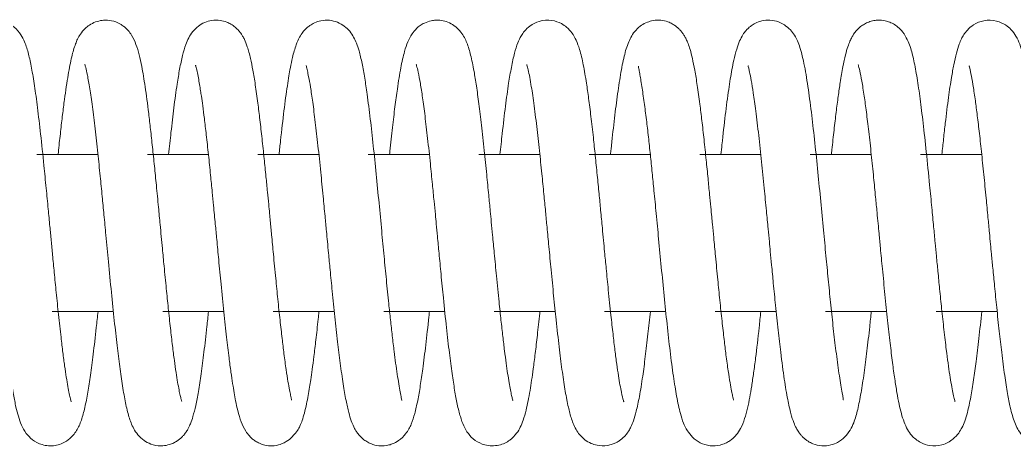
# Model space of a CAD drawing. Header units: inches. Extents: x 0.8 to 28.5, y 2.9 to 20.2.
# Drawn here: x 9.785 to 10.415, y 17.741 to 18.011 of the extents above; entities that cross this region are included whole.
import ezdxf

# ---------------------------------------------------------------- set-up
doc = ezdxf.new("R2010")
doc.units = ezdxf.units.IN
doc.header["$MEASUREMENT"] = 0

msp = doc.modelspace()

# ---------------------------------------------------------------- linework, layer by layer
at = {"color": 7, "linetype": 'Continuous', "lineweight": 15}
for points, knots in [([(9.81787, 17.76886), (9.81788, 17.76889), (9.81788, 17.76898), (9.81735, 17.7707), (9.8166, 17.77386), (9.8157, 17.77844), (9.81471, 17.78434), (9.81363, 17.79154), (9.81251, 17.80001), (9.81122, 17.81077), (9.80979, 17.82354), (9.80836, 17.83749), (9.80711, 17.85023), (9.80604, 17.86128), (9.80511, 17.871), (9.8042, 17.88073), (9.80314, 17.89185), (9.80188, 17.90486), (9.8003, 17.921), (9.79845, 17.93848), (9.79648, 17.95545), (9.79458, 17.96939), (9.79273, 17.98069), (9.79079, 17.98965), (9.78897, 17.99584), (9.78597, 18.0019), (9.78208, 18.00663), (9.77577, 18.0105), (9.76734, 18.01127), (9.76092, 18.00904), (9.75657, 18.00578), (9.75373, 18.00235), (9.75149, 17.99841), (9.74973, 17.9938), (9.74804, 17.98764), (9.7461, 17.97804), (9.74398, 17.96452), (9.74198, 17.9483), (9.74048, 17.93505), (9.73975, 17.92796), (9.73951, 17.92564)], [0, 0, 0, 0, 0.010959, 0.029095, 0.050179, 0.072246, 0.095127, 0.118805, 0.143139, 0.16814, 0.202113, 0.232668, 0.259189, 0.281653, 0.299925, 0.317713, 0.339939, 0.366625, 0.396769, 0.440777, 0.482142, 0.521177, 0.558328, 0.593852, 0.629428, 0.649123, 0.671478, 0.69318, 0.711517, 0.727266, 0.741461, 0.7556, 0.771072, 0.796453, 0.827362, 0.859106, 0.906551, 0.953768, 0.984869, 1, 1, 1, 1]), ([(9.88774, 17.76917), (9.88777, 17.76914), (9.88788, 17.76904), (9.88748, 17.77027), (9.88687, 17.77273), (9.88609, 17.77642), (9.88523, 17.7812), (9.88424, 17.7874), (9.88314, 17.79513), (9.88196, 17.8045), (9.88067, 17.81557), (9.87935, 17.82776), (9.87802, 17.841), (9.87677, 17.85372), (9.8757, 17.86482), (9.87486, 17.87364), (9.87404, 17.88237), (9.873, 17.89329), (9.8718, 17.90573), (9.87054, 17.91853), (9.86931, 17.9304), (9.86809, 17.94155), (9.86655, 17.95476), (9.86469, 17.96879), (9.86277, 17.98045), (9.86093, 17.989), (9.859, 17.99554), (9.85669, 18.00062), (9.85415, 18.00413), (9.85209, 18.00623), (9.84924, 18.00833), (9.84564, 18.01009), (9.84144, 18.01099), (9.837, 18.01083), (9.83306, 18.00985), (9.82937, 18.00795), (9.82596, 18.00514), (9.82258, 18.00081), (9.82025, 17.99546), (9.81798, 17.98766), (9.81579, 17.97629), (9.81387, 17.96342), (9.8123, 17.95095), (9.81107, 17.94022), (9.81012, 17.93168), (9.8096, 17.92658), (9.80951, 17.92564)], [0, 0, 0, 0, 0.007634, 0.025012, 0.042453, 0.060654, 0.080651, 0.102573, 0.126339, 0.151834, 0.179261, 0.208411, 0.235191, 0.264804, 0.287282, 0.302515, 0.317854, 0.339751, 0.368202, 0.393697, 0.420103, 0.445706, 0.470364, 0.517112, 0.560592, 0.588954, 0.617568, 0.645369, 0.661389, 0.672565, 0.679926, 0.689261, 0.701868, 0.710015, 0.720311, 0.731584, 0.741187, 0.756456, 0.787401, 0.825573, 0.868852, 0.916051, 0.941024, 0.96702, 0.993872, 1, 1, 1, 1]), ([(9.95736, 17.76992), (9.95737, 17.76991), (9.95749, 17.76985), (9.95737, 17.77051), (9.95695, 17.77239), (9.95612, 17.77626), (9.95511, 17.78188), (9.95393, 17.78943), (9.95268, 17.79866), (9.9514, 17.80923), (9.9501, 17.82075), (9.94876, 17.83354), (9.94736, 17.84762), (9.94603, 17.86134), (9.94487, 17.87358), (9.94406, 17.88216), (9.94345, 17.8886), (9.94286, 17.89473), (9.9421, 17.90258), (9.94115, 17.9123), (9.94001, 17.92371), (9.93873, 17.93587), (9.93739, 17.94763), (9.93599, 17.95916), (9.93451, 17.96978), (9.93297, 17.97913), (9.93134, 17.98729), (9.92964, 17.9936), (9.92802, 17.99783), (9.92664, 18.00051), (9.92538, 18.00249), (9.92393, 18.00435), (9.922, 18.00633), (9.91927, 18.0083), (9.91601, 18.00988), (9.91194, 18.01097), (9.90693, 18.01093), (9.90207, 18.00948), (9.89798, 18.007), (9.89452, 18.00351), (9.89196, 17.99936), (9.88998, 17.99458), (9.88826, 17.98859), (9.88653, 17.98028), (9.88472, 17.96937), (9.8829, 17.95602), (9.88113, 17.94096), (9.88002, 17.9304), (9.87951, 17.92564)], [0, 0, 0, 0, 0.001791, 0.016095, 0.041098, 0.060809, 0.082642, 0.108315, 0.138111, 0.16315, 0.190671, 0.220396, 0.248298, 0.279729, 0.304279, 0.321968, 0.331283, 0.343088, 0.359057, 0.379153, 0.403347, 0.431711, 0.460206, 0.486997, 0.520409, 0.550973, 0.57866, 0.61305, 0.637673, 0.648626, 0.656485, 0.66366, 0.673361, 0.682252, 0.689137, 0.699374, 0.711957, 0.723843, 0.736913, 0.752203, 0.769672, 0.790128, 0.822891, 0.856427, 0.887554, 0.929988, 0.968403, 1, 1, 1, 1]), ([(10.02732, 17.7697), (10.02732, 17.7697), (10.02733, 17.76971), (10.02702, 17.77124), (10.02631, 17.77472), (10.02542, 17.77984), (10.02443, 17.78608), (10.02342, 17.79306), (10.02237, 17.80112), (10.02127, 17.81034), (10.02012, 17.82056), (10.01887, 17.8324), (10.01754, 17.84587), (10.01602, 17.86133), (10.01449, 17.87765), (10.01282, 17.89525), (10.01104, 17.91354), (10.00921, 17.93155), (10.00729, 17.94868), (10.00551, 17.96288), (10.00377, 17.97451), (10.00209, 17.98387), (10.00048, 17.99076), (9.99879, 17.99591), (9.99715, 17.99974), (9.99448, 18.00385), (9.99096, 18.00726), (9.98673, 18.00971), (9.98171, 18.01105), (9.97633, 18.01081), (9.97218, 18.00945), (9.96952, 18.00794), (9.96765, 18.00653), (9.96621, 18.00523), (9.96431, 18.00309), (9.96226, 17.9998), (9.95999, 17.99462), (9.95814, 17.98809), (9.95674, 17.98126), (9.95572, 17.97547), (9.95436, 17.96685), (9.9526, 17.95363), (9.95086, 17.93865), (9.94983, 17.9286), (9.94952, 17.92564)], [0, 0, 0, 0, 0.013729, 0.039946, 0.066756, 0.092091, 0.116054, 0.13849, 0.159228, 0.184319, 0.207925, 0.230464, 0.262214, 0.291927, 0.323394, 0.35841, 0.395659, 0.433665, 0.472636, 0.513856, 0.543835, 0.575706, 0.609467, 0.631647, 0.649595, 0.664113, 0.678168, 0.69248, 0.7063, 0.718814, 0.728944, 0.736754, 0.740339, 0.746369, 0.758872, 0.776323, 0.798606, 0.831139, 0.854451, 0.872787, 0.892482, 0.935981, 0.981126, 1, 1, 1, 1]), ([(10.09747, 17.76966), (10.09749, 17.76964), (10.09771, 17.76943), (10.09737, 17.77047), (10.09672, 17.77339), (10.09529, 17.78049), (10.0937, 17.79094), (10.09236, 17.80121), (10.09127, 17.81034), (10.09011, 17.82068), (10.08877, 17.83342), (10.08735, 17.8477), (10.08596, 17.86205), (10.08487, 17.87352), (10.08404, 17.88242), (10.08323, 17.89085), (10.08226, 17.90094), (10.08099, 17.91394), (10.07947, 17.92901), (10.0778, 17.94416), (10.07617, 17.95781), (10.0746, 17.96915), (10.07289, 17.97971), (10.07105, 17.98868), (10.06916, 17.99516), (10.06701, 17.99991), (10.06492, 18.00334), (10.06133, 18.00712), (10.05666, 18.00969), (10.05269, 18.01078), (10.04904, 18.01098), (10.04532, 18.01051), (10.04193, 18.00935), (10.03871, 18.00742), (10.03591, 18.00504), (10.03339, 18.00189), (10.03087, 17.99702), (10.02859, 17.99007), (10.02657, 17.98078), (10.02466, 17.96896), (10.0229, 17.95598), (10.02135, 17.94273), (10.0202, 17.93243), (10.01958, 17.92635), (10.01951, 17.92564)], [0, 0, 0, 0, 0.002248, 0.021954, 0.04172, 0.08107, 0.122203, 0.144401, 0.167733, 0.192291, 0.21794, 0.252783, 0.282372, 0.305348, 0.321735, 0.335771, 0.356067, 0.382834, 0.416076, 0.452752, 0.487074, 0.519252, 0.549137, 0.58966, 0.625825, 0.642517, 0.658732, 0.677238, 0.688463, 0.698924, 0.707264, 0.714087, 0.725134, 0.733121, 0.741388, 0.759114, 0.784091, 0.811161, 0.852786, 0.896928, 0.928276, 0.961036, 0.995466, 1, 1, 1, 1]), ([(10.16784, 17.76894), (10.16785, 17.76893), (10.168, 17.76872), (10.1675, 17.76999), (10.16664, 17.77362), (10.16552, 17.7795), (10.16455, 17.78536), (10.16347, 17.79268), (10.16233, 17.8015), (10.16109, 17.8119), (10.15967, 17.82466), (10.15825, 17.83864), (10.15691, 17.85223), (10.15589, 17.8628), (10.15507, 17.87141), (10.15425, 17.88021), (10.15331, 17.89008), (10.15223, 17.90131), (10.15108, 17.91298), (10.14989, 17.92495), (10.14855, 17.93748), (10.14715, 17.94973), (10.14571, 17.96124), (10.14411, 17.97237), (10.14235, 17.98279), (10.1403, 17.99158), (10.13798, 17.99803), (10.13553, 18.00247), (10.13261, 18.00592), (10.12806, 18.00915), (10.12198, 18.01125), (10.1144, 18.01066), (10.10852, 18.00753), (10.10499, 18.00403), (10.10239, 18.00021), (10.1005, 17.99602), (10.09856, 17.98986), (10.09673, 17.98145), (10.09485, 17.97027), (10.09294, 17.95645), (10.09113, 17.941), (10.08997, 17.93006), (10.0895, 17.92564)], [0, 0, 0, 0, 0.001019, 0.017754, 0.054305, 0.074596, 0.096493, 0.119954, 0.144845, 0.171262, 0.199289, 0.234157, 0.262361, 0.283793, 0.298424, 0.314244, 0.336604, 0.357699, 0.382426, 0.408831, 0.434274, 0.466427, 0.496544, 0.524838, 0.564459, 0.604041, 0.630873, 0.654632, 0.672303, 0.683203, 0.698643, 0.71779, 0.73486, 0.748887, 0.761082, 0.783867, 0.815447, 0.851799, 0.885434, 0.927094, 0.970508, 1, 1, 1, 1]), ([(10.23744, 17.76979), (10.23746, 17.76978), (10.23756, 17.76973), (10.23744, 17.77035), (10.23703, 17.77206), (10.23623, 17.77572), (10.23524, 17.78112), (10.23404, 17.78863), (10.23277, 17.7979), (10.23148, 17.80855), (10.23017, 17.82012), (10.22883, 17.83286), (10.22745, 17.8467), (10.22615, 17.86004), (10.22503, 17.87188), (10.22425, 17.88019), (10.22364, 17.88659), (10.22303, 17.89293), (10.22224, 17.90111), (10.22126, 17.91117), (10.2201, 17.92287), (10.2188, 17.9352), (10.21746, 17.94705), (10.21605, 17.95868), (10.21455, 17.96949), (10.21298, 17.97908), (10.21149, 17.98653), (10.21008, 17.992), (10.20879, 17.99589), (10.20762, 17.99862), (10.20651, 18.00073), (10.20524, 18.00268), (10.20397, 18.00429), (10.2025, 18.00581), (10.20078, 18.00724), (10.19856, 18.00868), (10.19549, 18.01008), (10.19137, 18.01101), (10.18687, 18.01087), (10.18239, 18.00957), (10.17874, 18.00754), (10.17538, 18.00453), (10.17276, 18.00083), (10.1702, 17.99544), (10.16811, 17.98822), (10.16588, 17.97685), (10.16377, 17.96281), (10.16181, 17.94687), (10.16039, 17.93432), (10.15963, 17.92681), (10.15951, 17.92564)], [0, 0, 0, 0, 0.002841, 0.0159, 0.038775, 0.057123, 0.079087, 0.105208, 0.135476, 0.160858, 0.18873, 0.218567, 0.245885, 0.276539, 0.300328, 0.317229, 0.32647, 0.338903, 0.355507, 0.376251, 0.40108, 0.42982, 0.458216, 0.485071, 0.51883, 0.550061, 0.578646, 0.603261, 0.623256, 0.638546, 0.649158, 0.65686, 0.663957, 0.670508, 0.676575, 0.682701, 0.690071, 0.700835, 0.712334, 0.721188, 0.732328, 0.747355, 0.764446, 0.782706, 0.824444, 0.868554, 0.911033, 0.951876, 0.992515, 1, 1, 1, 1]), ([(10.30707, 17.77005), (10.30705, 17.77004), (10.30695, 17.76994), (10.30705, 17.77038), (10.30672, 17.77231), (10.30598, 17.7764), (10.30508, 17.7819), (10.30409, 17.78838), (10.30311, 17.79538), (10.30194, 17.80464), (10.30054, 17.81668), (10.29896, 17.83148), (10.29748, 17.84641), (10.29598, 17.86181), (10.29442, 17.87834), (10.29272, 17.89627), (10.2909, 17.91492), (10.28901, 17.93341), (10.28701, 17.95109), (10.28526, 17.96468), (10.28371, 17.97473), (10.28245, 17.98191), (10.28109, 17.98823), (10.27972, 17.99323), (10.27825, 17.99727), (10.27648, 18.00093), (10.27337, 18.00506), (10.26959, 18.00818), (10.26517, 18.01032), (10.25961, 18.01118), (10.25441, 18.01032), (10.25123, 18.00893), (10.2493, 18.00776), (10.24788, 18.00672), (10.24668, 18.00567), (10.24503, 18.00397), (10.24316, 18.00139), (10.24118, 17.99756), (10.23925, 17.99223), (10.23769, 17.98605), (10.23648, 17.97984), (10.23543, 17.97372), (10.23403, 17.96452), (10.23228, 17.95097), (10.23065, 17.93666), (10.22973, 17.92773), (10.22951, 17.92564)], [0, 0, 0, 0, 0.00439, 0.028136, 0.056016, 0.082738, 0.107719, 0.131021, 0.152431, 0.171801, 0.206204, 0.238578, 0.269043, 0.29837, 0.330293, 0.365712, 0.403222, 0.442121, 0.482577, 0.525805, 0.548894, 0.572872, 0.597944, 0.622223, 0.641511, 0.655976, 0.668192, 0.682776, 0.699415, 0.713904, 0.725423, 0.734459, 0.738133, 0.741507, 0.746824, 0.754775, 0.769404, 0.788487, 0.810572, 0.838402, 0.859617, 0.879577, 0.900229, 0.94328, 0.986717, 1, 1, 1, 1]), ([(10.37784, 17.76894), (10.37786, 17.76892), (10.37794, 17.76885), (10.37729, 17.77086), (10.37618, 17.77574), (10.37448, 17.78535), (10.37254, 17.79957), (10.37082, 17.81423), (10.3694, 17.82727), (10.36814, 17.83975), (10.36704, 17.85097), (10.36608, 17.86081), (10.36518, 17.87022), (10.36422, 17.88048), (10.36306, 17.89273), (10.36149, 17.90885), (10.35968, 17.92719), (10.35764, 17.94561), (10.35574, 17.96126), (10.35381, 17.97444), (10.35176, 17.98556), (10.34999, 17.99264), (10.34771, 17.99863), (10.34536, 18.00269), (10.34245, 18.00592), (10.33974, 18.00802), (10.33683, 18.00954), (10.33308, 18.01072), (10.32929, 18.01104), (10.326, 18.01058), (10.3239, 18.01), (10.32193, 18.00925), (10.31968, 18.00807), (10.31614, 18.00541), (10.31402, 18.00274), (10.31221, 17.99971), (10.31111, 17.99735), (10.30978, 17.9938), (10.30831, 17.98862), (10.30672, 17.98124), (10.3052, 17.97235), (10.30378, 17.96259), (10.30249, 17.95253), (10.30117, 17.94114), (10.30017, 17.93212), (10.29961, 17.92664), (10.29951, 17.92564)], [0, 0, 0, 0, 0.009113, 0.029832, 0.052881, 0.099533, 0.146977, 0.178945, 0.209385, 0.236158, 0.259448, 0.279181, 0.296098, 0.316136, 0.340645, 0.369604, 0.414283, 0.456546, 0.496152, 0.535188, 0.574263, 0.613925, 0.634221, 0.655597, 0.667128, 0.678736, 0.688159, 0.695322, 0.70675, 0.714301, 0.718486, 0.722225, 0.729539, 0.736996, 0.756372, 0.764929, 0.778407, 0.797466, 0.822044, 0.851919, 0.884886, 0.910734, 0.937393, 0.964973, 0.993593, 1, 1, 1, 1]), ([(10.44783, 17.76896), (10.44784, 17.76898), (10.44787, 17.76902), (10.44737, 17.77063), (10.44666, 17.7736), (10.44582, 17.77785), (10.44486, 17.78339), (10.44381, 17.79032), (10.44268, 17.79865), (10.44149, 17.80843), (10.44011, 17.82056), (10.4387, 17.83413), (10.43736, 17.84767), (10.43631, 17.85846), (10.43548, 17.86713), (10.43467, 17.87569), (10.43367, 17.88629), (10.43235, 17.90002), (10.43084, 17.91555), (10.42925, 17.9311), (10.42769, 17.94509), (10.42625, 17.95715), (10.42464, 17.96889), (10.42289, 17.97987), (10.42097, 17.98899), (10.41892, 17.99566), (10.41683, 18.00037), (10.41409, 18.00442), (10.40984, 18.00814), (10.40392, 18.0109), (10.39611, 18.01112), (10.38967, 18.00835), (10.38565, 18.00482), (10.38327, 18.00159), (10.3817, 17.99871), (10.38016, 17.99502), (10.37861, 17.98994), (10.37705, 17.983), (10.37541, 17.97374), (10.37364, 17.96181), (10.37199, 17.94832), (10.37058, 17.9359), (10.36986, 17.92899), (10.36951, 17.92564)], [0, 0, 0, 0, 0.010767, 0.028356, 0.047833, 0.068558, 0.090537, 0.1138, 0.138223, 0.16377, 0.190627, 0.225328, 0.253739, 0.275805, 0.291363, 0.306073, 0.327206, 0.354935, 0.388868, 0.423224, 0.455715, 0.486108, 0.514662, 0.554449, 0.593704, 0.620167, 0.645076, 0.665574, 0.678964, 0.694662, 0.713696, 0.731463, 0.746086, 0.758523, 0.771632, 0.788074, 0.815389, 0.845575, 0.873415, 0.911983, 0.95428, 0.977825, 1, 1, 1, 1]), ([(9.75644, 17.9829), (9.75642, 17.98293), (9.75632, 17.98304), (9.75698, 17.9811), (9.75797, 17.97668), (9.75927, 17.96945), (9.76063, 17.96059), (9.762, 17.95016), (9.76343, 17.93801), (9.76495, 17.92412), (9.76643, 17.90932), (9.76785, 17.89483), (9.76906, 17.8822), (9.7701, 17.8711), (9.77115, 17.8601), (9.77237, 17.84745), (9.77382, 17.83261), (9.77559, 17.81566), (9.7775, 17.79896), (9.7794, 17.78454), (9.78115, 17.77362), (9.78265, 17.76585), (9.7843, 17.75939), (9.7861, 17.75422), (9.78863, 17.74933), (9.79295, 17.74461), (9.79921, 17.74112), (9.80774, 17.74049), (9.8147, 17.74339), (9.81897, 17.74729), (9.8214, 17.75075), (9.82298, 17.75386), (9.82473, 17.75842), (9.82648, 17.76493), (9.82832, 17.77452), (9.83006, 17.78568), (9.83183, 17.79927), (9.83342, 17.81299), (9.83443, 17.8227), (9.83479, 17.82614)], [0, 0, 0, 0, 0.006831, 0.027226, 0.059376, 0.090058, 0.11839, 0.147465, 0.177902, 0.209794, 0.242783, 0.272802, 0.298858, 0.31889, 0.339272, 0.364907, 0.395661, 0.431748, 0.475979, 0.515608, 0.550587, 0.581756, 0.606574, 0.633016, 0.657104, 0.674861, 0.69316, 0.71269, 0.732103, 0.747856, 0.761186, 0.77593, 0.79414, 0.830488, 0.866422, 0.900154, 0.936456, 0.97753, 1, 1, 1, 1]), ([(9.82649, 17.98281), (9.82645, 17.98286), (9.82627, 17.98312), (9.82706, 17.98087), (9.82811, 17.97601), (9.82957, 17.96776), (9.83124, 17.95626), (9.83294, 17.94235), (9.83461, 17.92733), (9.83609, 17.91278), (9.83738, 17.89964), (9.8386, 17.8871), (9.8399, 17.87322), (9.84148, 17.85661), (9.84326, 17.83827), (9.84508, 17.82039), (9.84685, 17.80461), (9.84855, 17.79075), (9.85032, 17.77851), (9.85223, 17.76772), (9.85389, 17.76077), (9.85563, 17.75557), (9.85732, 17.75178), (9.85984, 17.74786), (9.86348, 17.74436), (9.86818, 17.74174), (9.87398, 17.7406), (9.87876, 17.74122), (9.88202, 17.74234), (9.8844, 17.7436), (9.88636, 17.74498), (9.88796, 17.74641), (9.88944, 17.74804), (9.89085, 17.74995), (9.8923, 17.75245), (9.89356, 17.75529), (9.89512, 17.75982), (9.89675, 17.76637), (9.89845, 17.77536), (9.90019, 17.78658), (9.90196, 17.80035), (9.9035, 17.81368), (9.90445, 17.82289), (9.90478, 17.82614)], [0, 0, 0, 0, 0.005884, 0.030017, 0.058908, 0.09436, 0.130773, 0.167806, 0.204106, 0.23556, 0.262186, 0.28572, 0.311623, 0.345335, 0.385238, 0.423918, 0.460675, 0.495484, 0.531658, 0.568646, 0.606727, 0.624205, 0.641295, 0.658486, 0.675788, 0.68963, 0.704889, 0.715463, 0.723062, 0.729425, 0.73511, 0.741302, 0.748126, 0.756416, 0.766529, 0.782991, 0.806441, 0.836731, 0.869029, 0.903636, 0.940199, 0.978894, 1, 1, 1, 1]), ([(9.89663, 17.98231), (9.89662, 17.9823), (9.89659, 17.98226), (9.89692, 17.98115), (9.89754, 17.97863), (9.89834, 17.97467), (9.89908, 17.97043), (9.89972, 17.9665), (9.9004, 17.96201), (9.90121, 17.95624), (9.90224, 17.94812), (9.90345, 17.93781), (9.90477, 17.92577), (9.90602, 17.91348), (9.90709, 17.90265), (9.90791, 17.89422), (9.90856, 17.88745), (9.90924, 17.88026), (9.91013, 17.87076), (9.91135, 17.85794), (9.91286, 17.84238), (9.91452, 17.82573), (9.91622, 17.8101), (9.9177, 17.79752), (9.91897, 17.78785), (9.92004, 17.78053), (9.92102, 17.77456), (9.92204, 17.76895), (9.92342, 17.76259), (9.92541, 17.75602), (9.92775, 17.75092), (9.93032, 17.74746), (9.93218, 17.74559), (9.93464, 17.74375), (9.93728, 17.74232), (9.94077, 17.74113), (9.94588, 17.74067), (9.95083, 17.74173), (9.95484, 17.74389), (9.95829, 17.74689), (9.96113, 17.75045), (9.96318, 17.75428), (9.9643, 17.75736), (9.96566, 17.76179), (9.96686, 17.76698), (9.96794, 17.77261), (9.96882, 17.7778), (9.96965, 17.78319), (9.97057, 17.78957), (9.97164, 17.79788), (9.97289, 17.80851), (9.97397, 17.81811), (9.97462, 17.82447), (9.97479, 17.82614)], [0, 0, 0, 0, 0.005162, 0.015298, 0.037143, 0.058496, 0.076423, 0.090872, 0.101945, 0.120715, 0.142986, 0.168929, 0.198555, 0.226873, 0.249489, 0.266902, 0.279033, 0.29091, 0.310622, 0.336562, 0.368728, 0.406547, 0.443265, 0.476038, 0.501146, 0.523481, 0.542932, 0.561395, 0.585036, 0.614742, 0.644028, 0.660805, 0.671906, 0.678148, 0.685061, 0.693828, 0.704888, 0.720555, 0.740357, 0.755856, 0.766049, 0.775209, 0.790608, 0.812935, 0.837358, 0.856932, 0.874959, 0.890113, 0.909106, 0.931926, 0.958557, 0.989154, 1, 1, 1, 1]), ([(9.96677, 17.98215), (9.96676, 17.98217), (9.96662, 17.98228), (9.96684, 17.98149), (9.96735, 17.9794), (9.96835, 17.97469), (9.96947, 17.96824), (9.9709, 17.95874), (9.97247, 17.94631), (9.97419, 17.93128), (9.97584, 17.91536), (9.97733, 17.9002), (9.97855, 17.88759), (9.97946, 17.87795), (9.98019, 17.87015), (9.98096, 17.86201), (9.98198, 17.85145), (9.98331, 17.83781), (9.98487, 17.82235), (9.98657, 17.80702), (9.9883, 17.79265), (9.99007, 17.78013), (9.99185, 17.76978), (9.99353, 17.76222), (9.99511, 17.75695), (9.9965, 17.7535), (9.99789, 17.75083), (9.99949, 17.74849), (10.00114, 17.74659), (10.00313, 17.7448), (10.00578, 17.74304), (10.00939, 17.74147), (10.01377, 17.74071), (10.01798, 17.74106), (10.0221, 17.74229), (10.02597, 17.74444), (10.03065, 17.74909), (10.03357, 17.75501), (10.03559, 17.76137), (10.03735, 17.76921), (10.03901, 17.77881), (10.04072, 17.79043), (10.04249, 17.80489), (10.0439, 17.81733), (10.04467, 17.82499), (10.04479, 17.82614)], [0, 0, 0, 0, 0.001968, 0.017833, 0.042071, 0.061601, 0.087465, 0.118226, 0.153669, 0.189533, 0.22693, 0.258737, 0.284383, 0.303694, 0.316768, 0.33135, 0.352741, 0.380885, 0.415749, 0.45243, 0.486904, 0.525099, 0.560411, 0.591888, 0.617266, 0.637522, 0.650368, 0.659534, 0.667864, 0.675453, 0.682823, 0.691598, 0.703648, 0.713684, 0.720983, 0.734033, 0.754051, 0.781754, 0.813489, 0.847501, 0.880065, 0.911486, 0.951081, 0.99264, 1, 1, 1, 1]), ([(10.03646, 17.98286), (10.03644, 17.98286), (10.0364, 17.98287), (10.03679, 17.98166), (10.03771, 17.97803), (10.039, 17.97116), (10.04047, 17.9618), (10.04201, 17.95011), (10.04367, 17.93596), (10.04525, 17.92118), (10.04659, 17.90766), (10.04765, 17.8969), (10.04846, 17.88846), (10.04917, 17.88103), (10.04994, 17.87281), (10.05095, 17.86219), (10.05221, 17.84906), (10.05378, 17.83302), (10.05555, 17.81602), (10.05739, 17.79997), (10.0591, 17.78674), (10.06074, 17.77603), (10.06239, 17.76702), (10.06422, 17.75957), (10.06631, 17.75376), (10.06886, 17.74904), (10.07312, 17.74441), (10.08017, 17.74079), (10.08886, 17.74067), (10.09604, 17.74425), (10.10031, 17.74891), (10.10267, 17.7531), (10.10443, 17.75756), (10.10642, 17.76459), (10.10846, 17.77512), (10.11032, 17.78758), (10.11185, 17.79958), (10.11322, 17.81142), (10.11423, 17.82045), (10.11476, 17.82575), (10.1148, 17.82614)], [0, 0, 0, 0, 0.006923, 0.020082, 0.049258, 0.081545, 0.112907, 0.146431, 0.182198, 0.218628, 0.24604, 0.268197, 0.284947, 0.2972, 0.312983, 0.334217, 0.36096, 0.392539, 0.433938, 0.472423, 0.507983, 0.54083, 0.572667, 0.604706, 0.632949, 0.657103, 0.676857, 0.694084, 0.715375, 0.734798, 0.753431, 0.770737, 0.793763, 0.823185, 0.869636, 0.911153, 0.937401, 0.966154, 0.9975, 1, 1, 1, 1]), ([(10.10647, 17.98281), (10.10645, 17.98281), (10.1064, 17.98282), (10.10717, 17.98033), (10.10808, 17.97614), (10.10934, 17.96917), (10.11093, 17.95862), (10.11272, 17.94422), (10.11445, 17.92889), (10.11594, 17.91433), (10.11722, 17.90127), (10.11833, 17.88987), (10.11938, 17.87881), (10.12054, 17.86643), (10.12195, 17.85177), (10.12348, 17.83605), (10.12517, 17.81952), (10.12695, 17.80368), (10.12877, 17.78903), (10.13062, 17.77661), (10.1325, 17.76648), (10.13441, 17.75884), (10.13664, 17.75278), (10.13987, 17.7479), (10.14297, 17.74481), (10.14658, 17.74255), (10.15172, 17.74084), (10.15655, 17.74076), (10.16047, 17.74176), (10.16283, 17.74274), (10.16483, 17.74388), (10.16669, 17.74526), (10.1683, 17.74675), (10.16979, 17.74847), (10.17134, 17.75071), (10.17278, 17.75344), (10.17425, 17.7571), (10.17602, 17.76313), (10.17794, 17.77228), (10.17982, 17.784), (10.18161, 17.79745), (10.18321, 17.81116), (10.18428, 17.8213), (10.18479, 17.82614)], [0, 0, 0, 0, 0.011298, 0.034098, 0.058879, 0.083853, 0.12369, 0.163824, 0.19996, 0.231758, 0.258909, 0.281374, 0.301138, 0.325422, 0.355433, 0.38952, 0.422571, 0.462605, 0.500305, 0.537692, 0.575111, 0.608496, 0.642845, 0.657276, 0.672817, 0.686436, 0.696096, 0.711705, 0.71895, 0.724658, 0.730236, 0.735921, 0.742445, 0.749916, 0.758889, 0.771558, 0.792403, 0.821474, 0.858276, 0.899087, 0.932807, 0.967964, 1, 1, 1, 1]), ([(10.17725, 17.98174), (10.17725, 17.98174), (10.17733, 17.98182), (10.17727, 17.98154), (10.17744, 17.98026), (10.17811, 17.97659), (10.17926, 17.96976), (10.1808, 17.95947), (10.18222, 17.94836), (10.18354, 17.93701), (10.18477, 17.92572), (10.18593, 17.91432), (10.18716, 17.9019), (10.18853, 17.88784), (10.19006, 17.87153), (10.19174, 17.8539), (10.19352, 17.83565), (10.19537, 17.81764), (10.19733, 17.80039), (10.19932, 17.78499), (10.20147, 17.77164), (10.20346, 17.76222), (10.20543, 17.756), (10.20752, 17.75115), (10.21164, 17.74589), (10.21626, 17.74262), (10.22184, 17.74067), (10.22816, 17.74098), (10.23219, 17.74239), (10.23488, 17.74388), (10.23757, 17.74596), (10.23963, 17.7482), (10.24232, 17.75228), (10.24454, 17.75786), (10.2464, 17.7647), (10.24775, 17.77146), (10.249, 17.77881), (10.25023, 17.78708), (10.25181, 17.79907), (10.25332, 17.81198), (10.25442, 17.82271), (10.25477, 17.82614)], [0, 0, 0, 0, 0.002944, 0.023234, 0.047506, 0.071657, 0.110423, 0.14512, 0.175152, 0.201547, 0.226802, 0.250887, 0.27394, 0.302731, 0.334321, 0.36925, 0.405994, 0.444099, 0.48368, 0.525953, 0.565348, 0.607542, 0.636303, 0.656393, 0.671083, 0.689211, 0.7081, 0.722919, 0.731223, 0.737872, 0.744242, 0.757071, 0.77836, 0.806763, 0.832516, 0.858658, 0.882281, 0.90686, 0.932274, 0.97833, 1, 1, 1, 1]), ([(10.24693, 17.98185), (10.24688, 17.98189), (10.24668, 17.98201), (10.24704, 17.98072), (10.24767, 17.97794), (10.24873, 17.97263), (10.25007, 17.96446), (10.25167, 17.95295), (10.25341, 17.93826), (10.25521, 17.92161), (10.25682, 17.90537), (10.25822, 17.891), (10.2593, 17.8796), (10.26011, 17.87099), (10.26084, 17.86333), (10.26168, 17.85454), (10.2628, 17.84308), (10.26418, 17.82911), (10.26575, 17.8143), (10.26759, 17.79824), (10.26958, 17.78318), (10.27169, 17.77044), (10.27364, 17.76167), (10.27544, 17.75602), (10.2769, 17.75262), (10.27851, 17.74986), (10.27996, 17.74793), (10.28133, 17.74643), (10.28289, 17.74503), (10.28499, 17.74353), (10.28842, 17.74177), (10.29331, 17.74063), (10.29896, 17.74113), (10.30431, 17.74331), (10.30834, 17.74652), (10.31166, 17.75101), (10.31419, 17.75667), (10.31623, 17.76377), (10.31827, 17.77412), (10.32021, 17.78668), (10.32201, 17.8008), (10.32353, 17.81398), (10.32445, 17.82288), (10.32478, 17.82614)], [0, 0, 0, 0, 0.007418, 0.028465, 0.046277, 0.071616, 0.100437, 0.134742, 0.174478, 0.212577, 0.248246, 0.277663, 0.300573, 0.31696, 0.32946, 0.346728, 0.370218, 0.399832, 0.434966, 0.469141, 0.516043, 0.558303, 0.595011, 0.623392, 0.643015, 0.654857, 0.661919, 0.668448, 0.674498, 0.680147, 0.688347, 0.702094, 0.715386, 0.726739, 0.743535, 0.764291, 0.786843, 0.825273, 0.865479, 0.904325, 0.941781, 0.978707, 1, 1, 1, 1]), ([(10.31658, 17.98254), (10.31656, 17.98253), (10.3165, 17.98248), (10.31756, 17.97875), (10.31879, 17.97234), (10.32022, 17.96346), (10.3217, 17.9526), (10.32319, 17.94014), (10.32474, 17.92608), (10.32617, 17.91197), (10.32738, 17.89962), (10.32833, 17.88984), (10.32907, 17.8821), (10.32977, 17.87463), (10.33068, 17.86502), (10.33192, 17.85201), (10.33345, 17.83645), (10.33506, 17.82059), (10.33667, 17.80614), (10.33817, 17.79376), (10.3396, 17.78335), (10.34098, 17.77471), (10.34232, 17.7675), (10.34378, 17.7613), (10.34547, 17.75595), (10.34747, 17.75146), (10.34983, 17.74796), (10.35259, 17.74517), (10.35652, 17.74252), (10.36229, 17.74058), (10.37012, 17.74108), (10.37653, 17.74469), (10.38037, 17.74907), (10.38251, 17.75281), (10.38416, 17.75681), (10.38596, 17.76279), (10.38776, 17.77128), (10.38955, 17.78226), (10.39125, 17.7946), (10.39297, 17.80901), (10.39418, 17.82033), (10.3948, 17.82614)], [0, 0, 0, 0, 0.016538, 0.043983, 0.074406, 0.108505, 0.138331, 0.17036, 0.204679, 0.235996, 0.261728, 0.281453, 0.29559, 0.308375, 0.326354, 0.353278, 0.386972, 0.422555, 0.456181, 0.487614, 0.517133, 0.544669, 0.571504, 0.595274, 0.619301, 0.642861, 0.661877, 0.67345, 0.683841, 0.698575, 0.71669, 0.737292, 0.753679, 0.769249, 0.790065, 0.816765, 0.855416, 0.890955, 0.92416, 0.961045, 1, 1, 1, 1]), ([(10.38691, 17.98191), (10.38688, 17.98178), (10.38682, 17.98148), (10.38786, 17.97732), (10.38911, 17.97045), (10.39049, 17.96162), (10.39182, 17.95159), (10.39315, 17.94043), (10.39459, 17.92747), (10.39605, 17.9132), (10.39744, 17.89908), (10.39864, 17.88663), (10.39957, 17.87681), (10.40029, 17.86908), (10.401, 17.86164), (10.40185, 17.85275), (10.40297, 17.84133), (10.40431, 17.8278), (10.40583, 17.81362), (10.40751, 17.79903), (10.40925, 17.78562), (10.41106, 17.7741), (10.41264, 17.76597), (10.41409, 17.76022), (10.41554, 17.75573), (10.41741, 17.75157), (10.41982, 17.74781), (10.42424, 17.74371), (10.42975, 17.74118), (10.43539, 17.74068), (10.43972, 17.74147), (10.44316, 17.74283), (10.44656, 17.74503), (10.44917, 17.74762), (10.45169, 17.75116), (10.45387, 17.75596), (10.45578, 17.76214), (10.45748, 17.76985), (10.4592, 17.77993), (10.46095, 17.79218), (10.46266, 17.80643), (10.46394, 17.81779), (10.46466, 17.82482), (10.46479, 17.82614)], [0, 0, 0, 0, 0.023246, 0.053425, 0.083515, 0.114772, 0.141622, 0.170134, 0.200458, 0.232344, 0.263163, 0.288188, 0.307818, 0.322121, 0.3346, 0.352551, 0.375962, 0.404763, 0.438301, 0.470781, 0.510387, 0.546796, 0.579844, 0.602699, 0.624059, 0.644118, 0.663843, 0.678378, 0.695123, 0.708163, 0.717957, 0.725824, 0.735157, 0.747367, 0.76604, 0.790088, 0.814981, 0.848305, 0.883079, 0.92011, 0.954871, 0.991538, 1, 1, 1, 1])]:
    msp.add_open_spline(points, degree=3, knots=knots, dxfattribs=at)
for points in [[(9.83101, 17.92564), (9.79604, 17.92564)], [(9.83476, 17.92564), (9.79978, 17.92564)], [(9.90101, 17.92564), (9.86604, 17.92564)], [(9.90477, 17.92564), (9.86979, 17.92564)], [(9.97101, 17.92564), (9.93604, 17.92564)], [(9.97475, 17.92564), (9.93979, 17.92564)], [(10.04101, 17.92564), (10.00604, 17.92564)], [(10.04475, 17.92564), (10.00979, 17.92564)], [(10.111, 17.92564), (10.07604, 17.92564)], [(10.11476, 17.92564), (10.07979, 17.92564)], [(10.181, 17.92564), (10.14605, 17.92564)], [(10.18477, 17.92564), (10.1498, 17.92564)], [(10.25101, 17.92564), (10.21604, 17.92564)], [(10.25475, 17.92564), (10.21979, 17.92564)], [(10.32101, 17.92564), (10.28604, 17.92564)], [(10.32477, 17.92564), (10.28978, 17.92564)], [(10.39101, 17.92564), (10.35604, 17.92564)], [(10.39476, 17.92564), (10.35979, 17.92564)], [(9.8058, 17.82614), (9.84076, 17.82614)], [(9.80954, 17.82614), (9.84452, 17.82614)], [(9.8758, 17.82614), (9.91077, 17.82614)], [(9.87954, 17.82614), (9.9145, 17.82614)], [(9.94579, 17.82614), (9.98076, 17.82614)], [(9.94955, 17.82614), (9.98451, 17.82614)], [(10.0158, 17.82614), (10.05077, 17.82614)], [(10.01954, 17.82614), (10.05453, 17.82614)], [(10.08579, 17.82614), (10.12077, 17.82614)], [(10.08955, 17.82614), (10.12452, 17.82614)], [(10.15579, 17.82614), (10.19077, 17.82614)], [(10.15954, 17.82614), (10.19452, 17.82614)], [(10.2258, 17.82614), (10.26076, 17.82614)], [(10.22955, 17.82614), (10.26451, 17.82614)], [(10.2958, 17.82614), (10.33077, 17.82614)], [(10.29955, 17.82614), (10.33452, 17.82614)], [(10.3658, 17.82614), (10.40077, 17.82614)], [(10.36954, 17.82614), (10.40451, 17.82614)]]:
    msp.add_open_spline(points, degree=1, dxfattribs=at)

doc.saveas('drawing.dxf')
